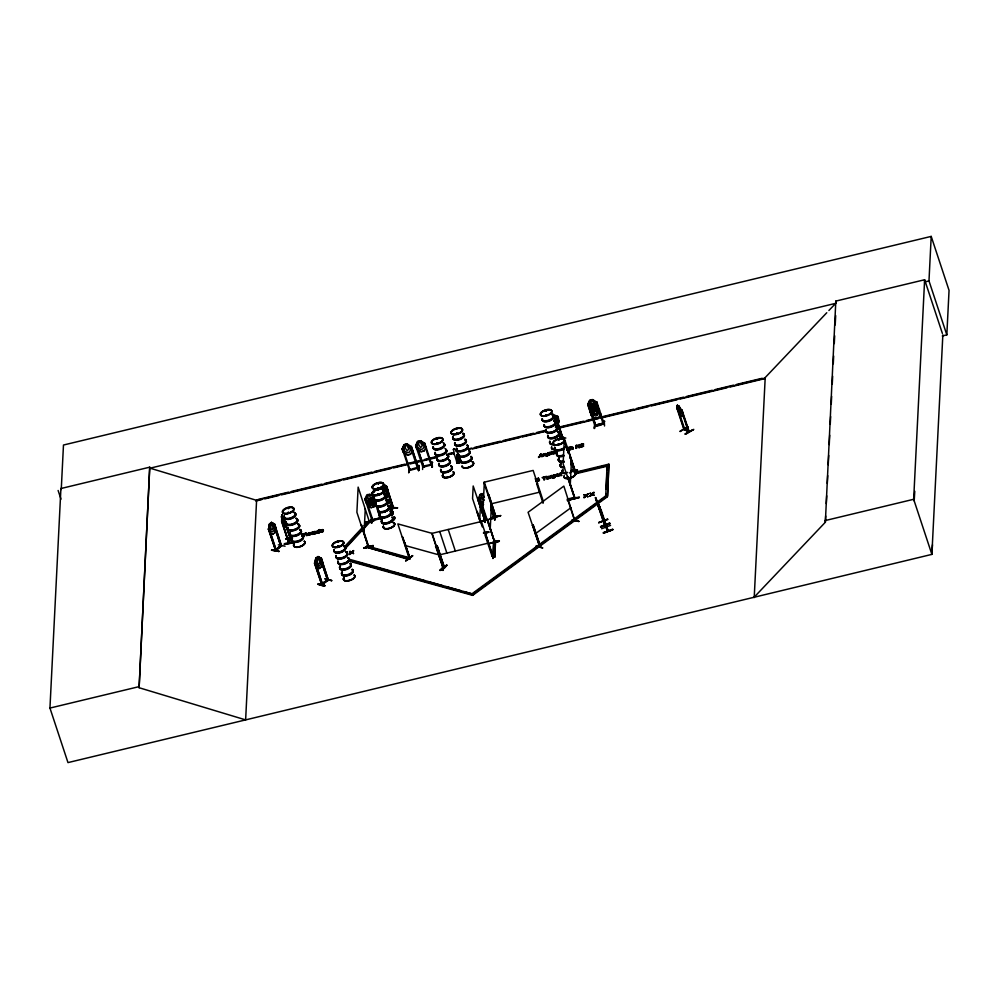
<?xml version="1.0" encoding="UTF-8"?>
<svg xmlns="http://www.w3.org/2000/svg" width="999" height="999" viewBox="0 0 999 999"><rect width="100%" height="100%" fill="white"/><g stroke="black" fill="none" stroke-linecap="round" stroke-linejoin="round"><path stroke-width="1.5" d="M412.599 555.943L405.656 560.826L412.537 555.581M481.431 494.542L481.918 499.263L484.353 500.099M318.082 584.29C321.241 581.793 331.593 589.348 318.082 584.29L324.5 585.988M318.381 584.015L324.787 585.689M318.281 583.666L324.687 585.364M536.213 545.829L542.807 547.939L536.038 546.391M288.998 542.02L289.298 542.844M476.91 511.488L480.569 522.577M477.847 499.25L484.977 520.854L477.847 499.038M480.194 521.578L488.136 519.705L480.207 521.753L472.564 498.576L473.189 485.989L485.027 520.791M484.465 532.991L484.103 532.205M484.403 520.129L484.665 520.916M478.371 498.513L479.295 498.089L486.288 519.88L479.095 498.014M479.395 501.885L483.603 504.595L479.483 501.823M483.329 493.656C479.045 492.532 479.408 498.026 480.731 500.711L483.441 502.247M554.183 418.094L555.719 415.796L557.917 416.546L556.88 423.638M458.154 460.539L458.216 461.051M457.717 460.939L457.954 461.401M361.238 524.962L368.381 546.553C384.303 543.369 354.695 549.288 366.521 547.652M368.369 547.027L356.893 512.275L358.142 487.112L369.543 522.277L369.992 521.778M368.431 546.166L368.294 546.578M369.305 521.416L369.73 520.904L370.042 521.765M364.048 525.736L369.33 521.053M373.151 545.866L373.002 545.454M436.451 546.303L437.275 546.091L436.451 546.303L443.668 568.069L444.505 567.819L437.275 546.091M437.275 546.253L444.518 567.657L443.494 567.782L442.882 570.466L443.057 565.721M444.255 567.032L442.819 566.858M444.33 567.257L442.894 567.245M485.202 521.865L485.377 517.157L484.865 522.44L485.551 517.607M485.764 534.602L484.927 534.802L492.157 556.393M486.301 519.867L485.464 519.88M487.437 520.179L494.318 540.934M495.704 517.432C494.405 515.571 497.152 516.421 495.729 517.494L488.673 495.442M488.998 495.354L488.174 495.404L489.011 495.192L488.661 495.866M490.084 543.593C499.987 538.324 504.745 541.495 490.047 543.256M490.621 518.019L500.611 515.546L491.346 517.769M491.783 555.856L492.744 555.219M493.806 518.019L490.934 509.215M491.733 555.644L492.544 555.244M492.957 553.284L492.907 558.441L493.593 553.596L492.969 558.341L492.944 553.284L492.907 558.441M489.373 518.931C493.331 520.367 494.767 515.609 494.705 517.782L490.809 506.131M494.805 514.797L494.63 520.054L495.192 514.647M495.104 514.31L494.605 519.567M489.011 495.192L496.116 517.42L496.116 516.77M536.65 483.741L537.487 483.541L536.65 483.741L543.069 503.321M567.457 476.448L574.999 498.314M575.786 473.364L568.706 451.71L575.824 473.776L576.211 473.176M579.333 497.527C561.301 502.322 573.139 497.252 579.345 497.315M574.338 497.202L575.012 497.989L570.417 499.075M575.561 472.939L575.948 472.39L576.435 473.601L607.255 466.183L607.03 465.509L576.211 472.927L576.248 472.003L608.878 464.16L607.529 496.291L605.731 496.728L607.08 464.597L607.08 469.767M574.949 498.326L567.432 500.699M580.619 471.79L575.312 473.226M256.618 499.837L245.629 719.892L67.982 762.599L49.95 708.066L60.914 488.523L149.738 467.17L139.111 687.724L245.629 719.892L931.88 554.383L932.479 544.805M139.111 687.724L149.738 467.17M303.471 536.525L303.434 533.878L303.471 536.525L304.121 536.376C301.511 532.367 311.863 533.241 301.785 534.278M305.719 533.329L301.798 533.978M308.379 533.016L308.466 534.865L306.93 535.314L306.73 533.416L306.056 534.777L309.053 535.189L309.003 532.867L308.441 535.339M306.119 533.566L306.381 535.626L308.454 535.127M306.73 533.416L306.78 534.865L308.316 534.415M309.053 535.189L309.003 532.867M314.61 531.718C311.738 533.978 317.844 530.681 313.836 532.292C311.651 533.878 315.01 534.49 316.121 533.379C316.084 531.967 309.927 534.228 316.246 532.405C310.177 532.842 316.109 534.827 315.959 532.592M316.233 532.567C314.835 528.708 310.552 535.751 315.971 532.929M318.868 532.342L316.795 532.642L316.958 531.156A1.498 0.699 -18.3 0 1 317.744 530.731A1.736 0.812 -18.3 0 1 318.956 530.544L319.618 529.595L319.018 532.792L319.618 529.595M319.018 532.792C316.658 525.886 317.195 538.199 318.956 530.544M318.993 529.745L319.106 530.993A1.736 0.812 -18.3 0 0 317.894 531.181A1.498 0.699 -18.3 0 0 317.108 531.605L316.945 533.091L319.018 532.604M373.052 520.541C373.539 518.319 370.529 521.278 372.989 520.591L365.884 498.838L364.835 499.175L366.795 495.005L366.458 498.863L367.307 501.436L370.017 502.984L372.04 502.497L373.376 499.975C375.487 493.169 362.088 495.267 369.905 494.355M364.985 499.175L365.846 498.888M364.023 533.866L365.284 508.691M373.139 502.335C374.825 506.468 371.091 506.143 372.352 502.534L369.081 503.508L372.165 501.873C370.729 498.101 373.951 498.089 372.964 501.648L375.287 500.449L373.314 504.582L370.192 505.332L365.971 502.597L364.835 499.175M366.059 502.597L370.204 505.182L373.239 504.445L375.162 500.362M368.244 506.243L371.104 507.704L375.874 506.006L371.104 507.654L368.344 506.181L367.395 501.773L369.368 498.688L374.138 496.99L369.93 494.255M368.344 506.181L367.395 501.773M369.018 495.092L368.007 495.342L367.994 498.501L369.917 501.098L371.516 499.275L369.031 495.042M369.443 498.763L374.138 497.14L370.816 499.438L369.343 501.748L370.03 504.507L371.878 505.407L374.875 504.47L376.348 502.16M371.628 518.469L371.99 517.894L371.391 523.189L371.628 518.419M371.953 517.919L371.903 523.064M373.276 497.19L374.038 496.828L373.364 497.115M364.985 499.013L372.115 520.766L373.052 520.379M372.702 519.605C361.938 522.265 397.402 513.623 372.877 519.817M380.444 518.568L381.081 518.394M381.143 518.019L381.643 520.679M403.121 448.501L402.272 448.876L409.515 470.479L410.152 470.329L403.084 448.688M407.23 443.956L410.664 449.675L409.34 452.197L407.317 452.684L404.607 451.136C403.471 448.489 402.597 443.069 407.23 443.956L411.438 446.64M406.318 444.792L405.307 445.042L405.294 448.201L407.217 450.799L408.816 448.976L406.318 444.742M412.575 450.062L410.614 454.27C406.943 456.368 402.31 452.772 402.135 448.876L404.096 444.705L402.247 448.926M409.003 472.327L409.265 467.594L408.691 472.889L409.24 467.619M410.552 446.903L411.338 446.528L418.569 468.256L417.545 468.506L418.581 468.094M409.965 469.293L409.528 470.217M410.539 454.195L407.505 454.882M409.178 469.68L409.89 469.518C409.34 470.379 415.297 467.432 418.306 467.47M411.338 446.528L418.369 468.356M432.055 464.847L422.802 467.245L423.838 466.995L416.496 445.179L423.838 466.833L423.002 467.008M426.061 446.815L424.1 451.036L420.966 451.785L416.758 449.051L420.991 451.635L424.026 450.911M417.357 467.944L418.319 467.307M417.32 467.52L417.744 468.269M418.219 467.332L417.282 467.719M419.805 441.558L418.793 441.795L418.781 444.955L420.704 447.552L422.302 445.729L419.805 441.496M418.968 470.417C419.78 455.569 418.144 480.981 418.618 465.384M416.758 449.1L415.621 445.679C420.042 436.351 415.709 444.805 418.094 447.889L420.804 449.438L422.827 448.951L424.15 446.428L420.704 440.709L417.57 441.521M422.589 469.468L422.827 464.697M423.951 443.681L424.825 443.294L431.855 465.109L431.218 465.272L424.088 443.519M431.943 464.86C430.794 464.373 429.445 464.797 422.752 466.221L422.914 467.057M422.565 466.471L423.389 466.058M424.825 443.294L420.704 440.709M431.793 466.845L432.043 462.125L432.43 467.132M431.943 467.295L432.105 462.15L432.692 462.45M459.652 456.705C462.999 464.797 454.995 463.786 457.117 461.863L459.715 461.238M457.142 454.732L456.743 463.261L457.018 458.991M457.18 457.305L457.317 454.458M459.428 461.363L459.677 462.112L457.067 462.737L454.52 454.82A2.135 1.861 2.9 0 1 454.008 451.948L453.359 449.463M457.38 460.964L458.329 460.651C460.139 462.587 456.993 463.349 457.38 460.889L458.229 460.701M457.779 457.155L457.917 454.32M458.004 458.753L458.229 454.47M458.204 461.213L457.779 460.639L457.817 461.363M459.565 456.968C458.504 460.277 459.977 466.009 460.114 459.403M459.615 462.562L459.965 456.855M460.015 458.254C460.302 468.531 458.903 457.192 460.015 461.376L456.58 462.038M460.214 462.425L460.427 459.552M479.695 520.167L480.332 507.579M490.222 529.07L491.471 503.908M492.919 556.755L493.706 541.021L495.504 540.596L494.942 556.992L493.144 557.43L492.919 556.755L494.717 556.318L495.504 540.596M493.219 555.993L493.706 541.021M542.969 455.894L543.681 453.871C543.681 455.02 547.227 452.647 546.003 455.644L544.979 453.833L543.656 454.345L543.119 456.343L543.581 455.744M543.119 456.343L543.069 454.021M542.232 477.472L546.316 476.685L542.382 477.922M543.681 453.871L545.766 453.596L546.003 455.644M543.731 456.193L543.656 454.345M544.667 477.372C548.713 476.223 542.482 476.411 544.555 479.57L543.906 479.732L543.868 477.085M545.379 455.794L545.342 454.345L543.806 454.795M544.555 479.57L544.517 476.923M549.013 452.672A1.711 0.799 -18.3 0 0 547.802 452.847L546.578 454.47L549.1 454.408L549.625 452.447L549.662 454.782L546.928 456.043C546.79 455.094 551.423 453.771 547.964 453.084C546.253 453.708 547.877 455.194 548.951 453.958M546.303 476.985L546.178 476.236M549.3 478.434L549.013 476.348L546.628 476.785L549.275 476.873L548.688 478.583C541.633 479.045 553.159 474.812 546.79 477.547C551.373 475.661 543.306 480.294 548.688 478.583M549.088 454.657L546.952 455.719M549.625 452.447L549.288 454.732L546.778 455.594M548.563 477.672L548.588 477.147C546.59 477.834 546.453 479.42 548.738 477.597L548.601 476.898M550.586 454.545L551.186 451.348M554.807 476.86C550.711 477.385 554.595 478.921 554.657 476.411C552.559 478.359 550.536 473.376 550.786 478.071L550.012 477.772L550.724 475.749C551.873 477.06 552.534 474.787 550.724 475.749M550.162 478.221L550.112 475.899M550.786 478.071L550.699 476.298M550.849 476.748L552.185 476.223L552.047 475.449M552.235 476.298L553.533 475.049A1.711 0.799 -18.3 0 1 554.732 474.875C557.742 475.024 553.321 480.244 552.522 477.472M554.92 452.122C546.977 455.344 560.664 449.775 552.047 452.222C550.524 454.42 555.444 454.508 554.832 452.584M554.969 453.384C550.886 453.633 552.909 450.786 554.482 452.485M555.069 452.572C553.171 450 550.112 455.544 554.82 452.934M554.657 476.411L552.559 477.247L553.683 475.499A1.711 0.799 -18.3 0 1 554.882 475.324L555.506 475.087M554.67 476.148L554.72 475.124L552.872 476.136L554.82 476.598L553.021 476.585L554.77 474.787M554.82 476.598L554.87 475.574M555.357 474.637L555.007 476.923L552.509 477.797M559.115 474.7C556.181 479.27 554.632 471.103 559.265 475.149C557.28 478.896 553.995 472.939 559.265 475.149M559.827 473.563L559.815 475.124L561.5 474.712L561.625 475.449L559.964 475.574L559.827 473.563L561.575 473.151L560.002 473.476L559.952 474.275M560.464 472.877L560.526 475.237L561.625 475.449M560.576 474.125L561.575 473.151M566.933 450.137L567.17 448.713M567.544 448.401L568.618 447.352L568.731 448.339L569.867 448.064L568.718 448.601C570.729 450.924 567.782 449.862 567.694 448.851M567.956 448.301L568.044 449.675L569.63 449.463M567.994 447.502L567.969 448.039M568.731 448.339L569.717 447.614L568.568 448.151L568.593 449.375L569.605 449.188M570.079 449.375L570.217 446.765C570.167 448.751 573.838 445.966 573.114 449.125L572.352 448.826L572.964 448.676C574.1 445.529 569.055 447.377 570.854 449.675L570.079 449.375L571.728 447.377L572.502 449.275M570.229 449.825L570.217 446.765M570.779 447.564L570.829 446.615M570.242 485.352L571.503 460.189M578.896 446.74L579.595 444.617L579.62 447.564L576.698 445.666L576.123 448.401L576.098 445.467L577.022 445.242L579.045 447.19L577.022 445.242M576.123 448.401L576.098 445.467M576.435 473.601L576.248 472.003M579.045 447.19L578.995 444.767M579.62 447.564L579.595 444.617M581.368 444.205A1.623 0.749 -18.3 0 0 580.631 444.642L580.644 445.479L582.904 445.641L580.232 446.79L583.453 445.741L581.031 444.905L583.478 443.806L581.368 444.205M580.382 447.24C584.39 445.879 581.58 446.69 580.781 445.092A1.623 0.749 -18.3 0 1 581.518 444.655L583.628 444.255L581.181 445.354L583.603 446.191L581.068 447.202L580.244 446.366M588.711 404.195L587.824 404.57L589.747 400.474L592.782 399.7L595.392 402.759L596.241 405.319L594.917 407.842L592.894 408.329L590.184 406.78C589.035 404.096 588.236 398.826 592.807 399.6L597.015 402.285M590.122 408.466L588.661 404.083L587.849 404.52M599.275 409.228L597.327 413.399L594.193 414.148L589.984 411.413L587.712 404.57L589.672 400.349M590.072 411.413L594.193 414.148L597.252 413.274L599.175 409.178M590.309 412.237L592.232 408.091L595.292 407.267L599.512 409.952M600.636 413.424C600.524 418.706 593.993 419.755 591.433 415.559M595.292 407.267L598.738 412.987L597.402 415.509L595.392 415.996L592.682 414.448C590.297 411.363 594.617 402.897 590.197 412.237L591.333 415.659M593.031 403.921L592.02 404.108L592.007 407.267L593.918 409.865L595.529 408.042L593.031 403.871M598.151 405.706L596.191 409.915C585.601 417.345 589.934 390.01 591.321 410.202L594.03 411.75L596.053 411.263L597.377 408.741C596.178 406.181 593.868 400.549 590.884 400.686L591.371 405.344L592.794 406.443L594.393 404.62L593.93 403.072L590.796 403.883L588.848 408.042M594.393 408.104C590.109 412.038 594.305 413.723 593.319 408.566L590.834 406.381L593.706 407.917L595.142 405.344L594.38 408.304L596.927 410.514L593.993 408.928L593.306 411.438L593.856 413.012L596.291 413.861L596.89 412.287L594.393 408.054M594.63 428.384L594.817 423.264M595.017 423.688L594.268 428.534L594.867 423.239M596.191 402.46L596.915 402.172L595.966 402.335L603.309 424.125M596.116 409.79L598.051 405.869M588.586 404.108L595.841 425.699M599.412 410.052L595.267 407.367L592.232 408.154M603.321 423.913C605.569 421.603 600.062 426.81 595.004 425.936M595.741 425.149L603.796 422.977M604.295 421.328L604.52 426.011M605.881 493.731L605.731 496.728L606.967 497.065L605.506 496.053L471.241 594.33L471.466 595.004M606.106 489.235L606.93 472.764M607.529 496.291L608.878 464.16M754.208 597.614L765.209 377.547L826.772 312.737M754.245 597.102L825.361 522.227L835.813 301.099L924.624 279.745L942.369 333.391M825.361 522.227L825.674 516.008M826.285 503.583L826.685 495.816M827.297 483.391L827.684 475.624M828.233 464.747L828.695 455.432M829.245 444.555L829.707 435.227M830.244 424.363L830.644 416.595M831.255 404.17L831.643 396.403M832.267 383.966L832.654 376.198M833.278 363.773L833.666 356.006M834.29 343.581L834.677 335.814M835.214 324.937L835.676 315.622M942.844 334.84L931.88 554.383L913.66 499.288L924.624 279.745M942.282 335.976L946.827 334.877L928.983 280.906L931.205 236.401L63.474 445.03L61.251 489.535L60.914 488.523M946.827 334.877L949.05 290.372L931.205 236.401M385.264 491.421L384.877 488.012M914.185 500.874L914.784 491.283M553.983 421.316L556.281 416.546L557.017 416.795L556.168 422.065L554.944 423.314M387.699 489.66C385.689 502.447 389.098 488.648 386.563 486.226L383.766 484.54M386.138 492.894C389.473 489.935 379.745 481.418 386.513 486.313L385.701 486.775M443.369 565.247L443.294 570.242M268.506 529.208L269.368 524.088L271.466 522.39L274.588 524.113L275.724 527.547L274.862 532.654L272.764 534.24M391.121 510.452L393.643 507.892L392.832 508.341M315.497 562.562L322.515 584.39L321.828 584.927L314.485 563.236L315.796 558.229L318.044 556.555L321.453 558.354L322.59 561.788L321.503 566.845L319.193 568.493L315.909 566.745M314.86 563.286L315.859 558.291L318.107 556.58L321.141 561.825L320.379 564.922L318.931 566.008L316.795 565.047L315.921 558.316M680.719 415.497L676.673 407.829L677.322 405.219L679.033 406.181L681.855 410.402L681.231 409.965L688.411 431.793L689.26 431.855L688.686 431.206M682.292 416.321L682.929 413.773L682.067 410.239L689.223 431.805L684.19 429.245M682.342 416.433L680.631 415.547L682.342 416.433L682.929 413.773M555.719 424.163L556.78 419.093L555.719 415.684L552.247 413.873L554.532 416.571L555.382 419.143L554.857 421.203M322.802 530.469L320.929 531.356L322.902 530.619M317.245 532.305L319.093 531.256M290.16 538.461L288.748 543.344L281.681 521.728L281.868 514.935L285.264 525.212L284.715 526.898L285.227 525.149M281.681 521.728L281.768 514.96L283.441 516.795L282.904 517.32L281.793 515.072M282.567 520.029L281.793 516.058M293.456 542.719C281.381 545.466 280.906 543.419 293.394 542.07M285.814 538.886L291.858 538.111M289.835 538.399L289.098 542.195M576.223 473.626L564.36 438.598L563.111 463.761L574.775 498.938M287.974 508.541L288.411 508.553M287.987 508.279L288.661 508.466M288.286 512.337L287.612 513.161L289.061 512.624M288.736 512.537L288.324 513.199M288.499 512.4L288.811 513.124L288.174 512.549M337.762 542.12L338.761 541.808L337.824 542.232M337.812 546.141L337.55 546.915L338.798 546.478M338.236 546.066L338.549 546.153M378.396 483.716L378.072 483.766M377.797 483.466L378.609 483.728M377.422 488.424L377.322 488.711M377.859 490.209L378.609 489.872L377.972 489.522M377.335 488.186L378.296 488.211M378.221 488.536L378.022 487.787M376.998 494.805L377.547 494.143M377.535 494.842L378.371 494.617M436.925 439.036L437.4 438.836M437.712 438.898L437.062 438.736L437.787 438.549M437.475 443.306C434.528 443.531 439.348 444.08 437.2 442.882M456.893 428.946L456.755 429.195M456.78 433.491L455.894 434.09L456.98 434.14M456.068 433.728L457.005 433.141L457.03 433.953M456.531 433.229L457.554 433.341L457.192 434.053M546.091 410.964L546.091 410.327L546.216 410.951M545.978 410.439L546.366 410.414M545.429 415.122L546.328 415.721M546.478 410.889L546.528 410.277L546.341 410.939M545.966 415.646L545.342 415.746M545.891 414.797C548.364 415.996 545.079 414.298 545.641 415.596M558.491 439.398L559.353 439.585L558.553 439.323M558.528 444.343L559.228 444.043M558.416 443.781L557.991 444.755L559.09 443.818M555.456 427.06L557.767 424.937L559.065 421.116L557.767 424.975M368.743 546.84L361.563 524.887M275.624 549.925C277.547 548.114 286.613 539.772 275.437 550.761L281.406 545.691M281.668 545.779C279.708 547.502 281.668 543.543 280.881 545.417M313.698 532.942L315.647 532.479M556.718 475.761C556.368 472.702 561.201 475.549 556.83 475.287M453.359 449.525L453.846 448.888M549.05 452.584L549.163 453.121A1.711 0.799 -18.3 0 0 547.952 453.296C543.781 455.881 551.61 454.37 547.539 454.745M563.911 476.71L563.96 476.873A6.019 2.797 -18.3 0 0 571.153 477.972A6.019 2.797 -18.3 0 0 574.875 472.814M607.904 530.094L606.206 526.473M480.219 494.28L478.259 498.501L479.395 501.935M289.86 537.687L290.397 538.873L283.379 518.756M290.434 538.836L283.017 516.87M281.805 521.278L289.123 543.306L282.13 521.216M683.99 429.483L688.948 431.993M684.515 428.683L684.752 429.533L684.04 428.896M684.777 429.508L677.559 407.917L676.673 407.829M409.69 557.979L408.966 557.817L409.915 557.804M409.24 558.566L410.202 558.566L409.378 557.629M410.114 558.553L409.303 558.591L397.827 523.888L431.818 533.291L443.044 567.669M278.921 551.023C262.2 549.45 278.634 550.249 278.758 551.66M538.461 456.98L541.458 455.569L542.707 456.443L541.033 453.896L538.611 457.43L539.747 456.468L542.02 456.605M322.19 583.678L321.553 584.877L328.221 579.957M314.71 563.299L321.853 584.89L328.459 580.044L327.697 580.556L320.404 558.866L327.834 580.531M539.785 455.694L540.596 454.333C543.356 456.443 537.387 456.131 541.296 455.332M539.935 456.143L540.596 454.333M539.51 546.303L540.197 545.766L539.71 547.102L540.471 546.578L533.241 525.012L532.417 525.399L533.241 525.012M575.599 520.879L574.924 521.353L575.249 520.142M538.611 457.43L541.183 454.345L542.707 456.443M289.173 543.231L290.484 538.399L283.441 516.708M374.975 501.486L374.113 502.847L371.491 503.121L371.353 501.486L373.926 498.663M536.013 479.807L536.051 478.908L535.077 478.858M378.721 488.186L377.922 488.811M377.272 494.517L377.947 494.592M437.1 439.085L437.624 438.511M436.513 443.156L436.488 443.931M459.29 457.167L458.266 457.804L459.115 457.055M546.141 410.302L546.853 410.489M559.378 439.51L558.379 439.685L558.99 439.847M559.153 443.956L558.566 443.743M495.904 516.608L495.791 515.996M683.903 429.47L676.76 407.779M269.231 528.446L268.356 529.12L275.687 550.811L276.099 550.199M536.088 480.307L538.411 478.096L535.876 481.655M535.739 481.206L538.411 478.096M536.238 480.756L538.561 478.546M495.879 516.158L495.142 516.371M491.72 555.469L492.994 556.168L485.764 534.44M409.328 470.317L410.352 470.067M372.028 520.616L371.965 519.742M379.995 517.857L381.006 517.769M602.859 423.201L594.642 425.337M344.318 546.977L361.963 527.971M345.579 546.528L347.652 544.293M354.92 536.463L360.115 530.881M365.309 525.287L368.419 521.94L369.955 522.015L345.03 548.851M344.817 548.176L369.73 521.341M828.895 310.502L835.264 303.796M390.659 509.865L392.607 507.854M390.934 509.89L392.869 507.867M390.846 510.427L393.294 507.892L386.513 486.313M390.884 507.667L397.652 507.829L391.121 507.342M351.71 552.484L353.496 550.599L352.06 552.647L353.521 553.546L351.486 552.559L349.675 554.47L351.636 553.009M588.036 494.255L585.951 495.242L587.899 493.806L586.45 495.854L587.924 496.74L585.889 495.766L584.078 497.677L586.038 496.216M594.043 492.807L591.957 493.793L593.893 492.357L592.457 494.405L593.918 495.304L591.883 494.318L590.072 496.228L592.032 494.767M349.525 554.02L351.149 552.397L349.7 551.523L351.561 552.035M352.06 552.647L353.496 550.599M349.675 554.47L351.149 552.397M583.928 497.227L585.539 495.604L584.09 494.717L585.951 495.242M584.078 497.677L585.539 495.604M586.45 495.854L587.899 493.806M589.922 495.779L591.533 494.155L590.097 493.281L591.957 493.793M590.072 496.228L591.533 494.155M592.457 494.405L593.893 492.357M327.222 579.72L327.959 579.17M328.371 580.082L321.228 558.478L320.404 558.866M536.026 480.394L535.926 479.245M540.447 546.615L540.197 545.766M311.251 533.503L312.737 531.967L311.576 533.641L312.799 534.29L311.426 533.191L312.737 531.967M273.664 524.612L274.45 524.2M311.039 533.528L309.528 535.077L311.039 533.528L312.799 534.29M559.915 439.36L562.787 437.3M555.806 451.161L555.481 452.547L556.942 452.572M555.956 451.61L555.631 452.997L557.08 453.022M309.39 534.627L310.701 533.391L309.49 532.754M309.528 535.077L310.701 533.391M553.458 417.844L555.794 415.709M555.519 427.072L557.704 424.912M604.632 524.138L603.196 521.153L605.094 525.337L595.429 497.602L596.128 500.087M605.382 525.187L603.521 521.041M386.001 486.451L393.119 508.416L393.356 507.067L392.794 507.642M287.724 512.587L287.537 513.436M378.047 483.416L378.683 483.578M436.675 443.244L437.687 443.331M377.26 494.942L378.571 494.53M337.837 541.97L338.386 542.07M338.049 546.378L337.55 546.89M458.029 457.38L458.816 457.03M545.591 415.547L546.503 415.447M269.505 524.163L271.466 522.39L274.538 524.2L281.593 545.854L275.749 550.749L268.606 529.17L269.443 524.1L270.492 530.931L272.477 531.855L273.776 530.744L274.4 527.609L271.466 522.502M270.304 524.063L270.954 523.513L273.077 527.372L272.203 529.82L271.129 529.033L270.217 524.05M269.143 528.421L276.298 550.362M269.181 528.708L268.356 529.12M278.321 544.805L285.09 546.203M485.202 519.093L486.138 518.868M486.363 519.842L485.551 520.017L478.259 498.501L484.428 496.99M492.17 556.156L492.982 555.981L492.157 556.418M430.956 464.485L431.793 464.235M595.804 425.924L592.507 415.659M587.862 404.358L594.992 426.098L604.145 423.901L596.915 402.172M319.268 568.406L321.503 566.845M314.485 563.236L315.309 562.849L322.515 584.39M325.125 579.12L331.905 580.581L325.474 578.808M327.297 579.595L328.184 579.233L327.909 580.481M321.403 583.978L327.522 579.994L321.291 584.09M402.397 536.825L409.84 558.753L402.747 537.162M405.669 560.851L412.599 555.906M435.576 546.253L436.376 546.241L435.576 546.253L443.294 567.994M442.457 567.257L442.744 567.882M446.653 565.022C445.442 569.567 432.067 574.525 446.715 565.072M575.049 521.266L563.848 486.101L528.084 512.287L539.885 547.002M567.582 499.662L568.406 499.275M572.302 519.917L579.083 521.378L572.614 519.617M540.234 546.49L539.485 547.04M365.771 546.977L367.07 546.028L409.553 557.792L408.254 558.741L365.771 546.977L408.466 559.415L409.777 558.466M365.984 547.652L367.295 546.703L396.591 554.807M535.227 533.866L570.991 507.692M472.727 594.093L478.996 589.497M481.506 587.662L515.384 562.862M517.894 561.026L530.444 551.835M532.954 549.999L545.504 540.809M548.014 538.973L560.551 529.795M563.061 527.959L571.853 521.528M578.121 516.933L586.913 510.501M589.422 508.666L601.96 499.475M349.737 560.689L472.477 594.68L606.743 496.391M348.464 560.951L472.702 595.354L606.967 497.065M555.569 415.759L554.745 416.133L555.794 415.821M559.515 438.736L561.838 437.275L559.727 438.798M561.975 436.963C563.186 436.063 560.589 437.05 562.237 437.749L554.994 415.921M559.702 439.298L562.562 437.237L562.25 436.451M559.54 436.351L565.846 438.062M280.944 545.004L281.581 545.791M603.446 520.816L603.046 520.854M281.243 545.791L274.588 524.113M437.15 438.424L437.487 439.011M377.572 488.261L378.496 488.161M458.091 457.13L458.978 457.03M337.674 546.203L337.25 547.065L338.236 547.027M338.436 546.678L337.275 546.94M321.828 583.628L322.29 584.328M328.009 580.044L327.847 579.233M574.388 520.516L575.137 519.967L575.387 520.754M533.016 524.95L540.459 546.553M318.893 531.893L317.133 532.13M554.982 453.034L552.534 453.184M677.572 408.316L677.372 405.332L676.822 407.829L677.559 407.917M677.984 406.106L680.444 412.137L678.908 410.252L678.071 406.056M678.945 406.156L677.285 405.382M682.067 410.239L681.243 410.177M687.762 426.61L680.194 431.58M687.861 426.973L680.019 431.156M688.511 431.006L684.303 429.133M693.019 429.632C668.244 443.356 710.551 419.805 685.526 434.29M557.055 475.074L558.666 475.049M570.916 448.276L572.552 448.214M575.224 520.854L574.65 521.303M288.624 513.249L287.562 513.311M545.691 415.047L546.378 414.835M378.758 494.255L377.51 494.118L377.11 494.992M573.488 471.178C578.109 468.269 578.808 470.404 573.776 471.753M573.638 471.628L577.547 470.192M561.463 474.725L560.451 474.912L560.427 473.676L561.563 473.414M562.512 437.237L557.729 422.889M595.916 498.563L596.578 501.086M596.178 498.951L597.926 504.795L597.077 502.584M597.052 503.096L598.925 507.842L595.529 497.564L596.403 500.711M597.926 503.708L599.038 505.069M597.839 503.746L599.113 506.468M598.763 504.62L599.425 507.142M600.049 508.466L599.013 505.007M607.854 531.393L598.376 503.621M598.95 507.117L599.475 509.253L599.075 507.155M598.901 507.767L599.437 509.14M601.798 513.174C604.095 521.091 596.528 499.712 601.773 513.898M598.701 522.602L607.817 519.468M598.763 522.727L607.704 519.13L598.688 522.564M603.384 521.715L596.016 499.625M600.586 526.498C628.259 516.121 582.155 534.303 609.627 523.201M600.724 526.91L609.777 523.651M601.598 528.746L610.589 525.374M612.624 529.707C584.34 540.159 631.643 522.04 603.646 533.116M603.433 532.542L612.487 529.32M603.546 532.879L612.712 529.92M494.517 517.857L489.36 519.093M604.083 423.951L603.696 423.189M372.727 519.805L372.852 520.629M380.182 517.757L380.332 518.831L381.143 518.606M486.038 519.093L485.202 519.255M456.93 434.028L456.131 433.903M437.337 443.843L436.501 443.806M557.017 452.26L556.231 452.36M397.39 507.992L390.884 507.517M443.094 567.232L442.482 567.095M481.431 494.605L482.442 494.355L483.766 496.116M365.135 522.739L374.4 520.479M575.199 472.927L580.494 471.64M575.337 473.076L580.481 471.64M478.421 498.426L479.27 498.164M373.127 545.829L363.886 548.126L366.883 547.39M369.168 547.065L373.127 546.041M490.621 518.181L500.574 515.696M570.092 499.612L579.37 497.352M495.129 519.917L494.917 515.272M494.393 541.158L487.749 520.104M490.072 543.344L499.325 541.321M491.808 555.606L492.544 555.456M487.999 519.405L480.069 521.328M488.673 531.693L483.391 532.979L488.823 532.142L484.353 533.229L484.19 532.18M484.827 533.016L488.798 532.23M924.487 281.993L928.983 280.906M404.17 444.83L407.205 444.105M420.691 440.859L417.657 441.595L415.734 445.691L422.902 467.22M415.759 445.629L416.633 445.342M258.129 499.463L288.411 492.195M291.433 491.458L321.703 484.178M324.737 483.454L371.653 472.177M374.687 471.441L404.957 464.173M407.992 463.436L418.581 460.889M424.637 459.44L435.227 456.893M448.851 453.608L451.885 452.884M468.531 448.876L471.553 448.151M474.587 447.427L500.324 441.233M503.346 440.509L533.616 433.229M536.65 432.505L545.729 430.319M556.318 427.772L583.566 421.228M586.6 420.492L600.224 417.22M603.246 416.496L633.516 409.215M636.55 408.491L683.466 397.202M686.5 396.478L712.225 390.284M715.259 389.56L733.416 385.189M736.45 384.465L762.175 378.284M436.725 457.043L256.593 500.349L150.075 468.181L836.3 303.197L835.813 301.099M447.315 454.495L453.371 453.034M468.506 449.4L545.866 430.944A6.019 2.797 -18.3 0 0 553.746 431.743A6.019 2.797 -18.3 0 0 555.856 426.486M556.293 428.284L765.184 378.072M255.819 501.023L261.875 499.562M264.91 498.838L278.546 495.554M281.581 494.83L340.671 480.619M343.706 479.895L390.684 468.593M393.718 467.869L407.355 464.585M410.377 463.861L437.662 457.305M446.753 455.119L454.333 453.296M472.515 448.926L519.492 437.624M522.514 436.9L545.254 431.431M558.891 428.146L598.289 418.681M601.323 417.957L648.301 406.655M651.323 405.931L677.085 399.737M680.119 399.001L727.097 387.712M730.132 386.988L764.984 378.596M459.265 454.645L457.217 455.144L459.328 454.832M459.24 455.219L457.18 455.719L459.303 455.407M419.205 465.696C417.22 464.81 418.943 477.135 418.718 465.684M459.19 456.093L457.142 456.58L459.253 456.281M604.782 421.341L604.12 421.016M422.739 466.433L423.376 466.271M458.079 457.967L460.139 457.48M595.554 424.937L594.667 425.149L595.017 426.111M458.141 458.154L460.202 457.667M409.515 470.467L418.381 468.119M457.242 461.725L459.303 461.163M576.248 445.916L577.172 445.691M552.397 452.497L554.333 452.035M541.87 456.156L542.557 455.994M550.449 454.095L551.211 454.395M575.986 447.952L576.735 448.264M578.746 447.29L579.47 447.115M380.332 518.781L373.314 496.99M301.935 534.727L303.571 534.328M312.887 532.417L312.038 532.142M313.561 532.492L315.497 532.03M556.58 475.062L558.528 474.6M303.321 536.076L304.121 536.376M311.888 534.015L312.65 533.841M544.405 479.12L543.906 479.732M372.115 520.766L381.181 518.419L377.847 508.341M577.946 472.327L588.224 469.855M595.554 468.094L605.831 465.621M490.971 503.871L540.297 492.007M567.257 499.1L574.587 497.34L574.55 498.264L567.207 500.024M584.09 494.717L586.101 495.691M590.097 493.281L592.107 494.243M349.7 551.523L350.437 551.336M353.646 551.048L352.797 550.774M585.889 495.766L587.924 496.74M591.883 494.318L593.918 495.304M351.486 552.559L353.521 553.546M346.778 555.169L347.377 554.532M605.506 496.053L607.305 495.616M439.235 554.932L488.561 543.069M824.837 520.654L913.66 499.288M49.95 708.066L138.774 686.713M572.327 519.805L578.746 521.54M331.581 580.731L325.037 578.671M562.1 437.787L557.592 424.775M281.318 516.633L284.69 526.785M284.578 520.142L285.165 525.224M284.715 526.898L283.142 525.049L284.815 526.885M291.908 537.799L285.614 538.748L291.933 537.837M293.544 542.519L284.315 544.405M495.404 517.182L483.828 482.28L533.154 470.429L543.444 501.735M558.379 444.78L559.215 443.968M378.783 494.368L377.41 494.855M602.984 423.351L603.121 424.15M410.002 469.268L409.091 469.505L409.515 470.242M454.095 448.863L455.307 449.288L456.068 451.461A2.135 1.861 2.9 0 1 457.43 454.183L459.303 461.226M315.135 531.843L316.159 532.042M606.331 527.21L599.213 505.656M549.15 453.384L547.464 453.946L547.739 454.87M443.506 568.094L432.105 533.341L481.418 521.49L492.807 556.268M606.156 527.772L598.076 503.221M386.476 486.226L393.594 507.967M390.734 507.217L397.377 508.116M494.68 514.897L495.292 515.184M437.537 443.169L436.738 443.756M275.724 527.547L274.862 532.654M269.78 532.554L272.839 534.378M271.928 550.199L279.096 551.398M684.303 429.682L677.11 407.679M318.107 556.693L321.391 558.441M321.328 558.429L328.371 580.132M315.796 558.229L319.255 568.518M404.97 545.466L438.948 554.882M399.525 555.619L408.304 558.054M349.55 559.328L472.777 594.055L463.773 591.558M355.769 561.663L363.274 563.736M366.271 564.56L370.766 565.809M373.763 566.645L388.773 570.791M391.77 571.628L406.768 575.774M409.765 576.61L424.775 580.756M427.772 581.593L442.769 585.751M445.766 586.575L460.776 590.734M485.551 520.017L478.421 498.264M457.255 433.516L456.231 433.966M684.565 428.971L688.586 431.193M310.252 532.567L311.101 533.054M311.188 533.978L312.038 534.465M592.307 493.956L593.768 494.855M586.301 495.404L587.774 496.291M351.91 552.197L353.384 553.096M590.247 493.731L591.683 494.605M584.24 495.167L585.689 496.053M349.85 551.972L351.298 552.847M593.93 403.072L598.151 405.806M588.848 407.942L593.069 410.676M403.271 452.297L407.48 455.032M317.545 563.174L318.693 563.973L319.418 563.436L319.717 561.563L317.507 557.679L316.783 558.229L317.045 561.663M578.896 447.739L576.698 445.666M280.744 546.253L273.851 524.425M283.067 521.54L283.654 522.34L283.504 519.917M540.746 454.782L541.446 455.781M678.421 410.876L681.318 414.061L681.743 412.587L678.958 406.231M281.893 515.059L283.216 517.619M600.399 509.115L598.938 505.107M606.356 527.097L608.254 531.281L600.911 509.278M606.043 527.36L607.916 531.356M281.893 516.046L283.004 518.419M609.865 523.826L600.824 527.122M597.602 503.184L596.091 499.05M599.962 509.028L601.473 512.849L601.211 511.7M597.115 502.972L598.626 506.805L598.364 505.644M598.925 505.044L600.474 509.328M599.924 508.641L600.774 510.851L600.549 509.977M681.618 410.002L688.998 432.018L688.436 430.781M596.366 499.6L604.957 525.287M569.717 447.614L569.855 448.326M567.245 448.064L567.232 448.389M562.712 437.412L555.656 415.659L558.054 416.471L559.065 421.116M567.782 476.373L574.9 498.389M559.403 473.663L559.54 474.375M567.807 499.725L574.875 521.366M558.978 475.162L559.153 475.949M546.803 455.269L546.928 456.043M546.628 476.785L546.753 477.547M532.642 525.462L539.785 547.052M500.599 515.809L491.346 518.069M496.116 517.42L484.34 482.33L483.079 507.492L494.293 541.408M494.717 556.318L494.942 556.992M477.222 511.401L482.267 526.873M456.63 461.176L457.067 462.737M431.593 464.298L431.855 465.109M472.477 594.68L472.702 595.354M448.201 529.47L455.344 551.061M439.722 531.505L446.865 553.096M410.339 446.678L417.632 468.481M438.549 554.408L443.156 568.031M404.807 542.532L410.177 558.591M387.125 491.083L392.794 508.416M408.254 558.741L408.466 559.415M374.513 498.439L375.936 502.759M377.847 508.516L381.069 518.656M368.194 521.266L368.419 521.94M367.07 546.028L367.295 546.703M336.238 556.593L336.014 555.919A6.094 2.835 -18.3 0 0 343.082 557.754A6.094 2.835 -18.3 0 0 345.954 552.122M336.238 556.955L336.463 557.629M305.731 533.041L305.869 533.778M288.486 542.482L288.748 543.344M274.138 526.061L280.981 546.303M268.893 528.671L276.036 550.249L275.637 549.512M58.117 490.472L60.989 499.15M281.456 516.683L284.166 524.375L284.066 520.179M554.72 421.478L554.47 418.144L555.307 421.016L557.579 419.205L555.494 421.728L555.694 423.851M464.835 439.935A5.994 2.785 -18.3 0 1 462.013 445.479A5.994 2.785 -18.3 0 1 455.132 443.568M464.785 439.548A6.094 2.835 -18.3 0 1 461.913 445.167A6.094 2.835 -18.3 0 1 454.932 443.231M467.395 445.304A6.019 2.797 -18.3 0 1 462.924 450.724A6.019 2.797 -18.3 0 1 456.768 448.563M467.232 444.992A5.969 2.772 -18.3 0 1 462.799 450.362A5.969 2.772 -18.3 0 1 456.705 448.226M467.32 445.104A6.019 2.797 -18.3 0 1 462.849 450.524A6.019 2.797 -18.3 0 1 456.693 448.351M462.812 433.591A6.094 2.835 -18.3 0 1 459.94 439.21A6.094 2.835 -18.3 0 1 452.959 437.275M465.397 439.323A6.006 2.797 -18.3 0 1 460.939 444.73A6.006 2.797 -18.3 0 1 454.795 442.569M462.874 433.978A6.006 2.797 -18.3 0 1 460.039 439.523A6.006 2.797 -18.3 0 1 453.159 437.612M464.685 439.235A6.094 2.835 -18.3 0 1 461.813 444.867A6.094 2.835 -18.3 0 1 454.832 442.932M462.712 433.279A6.094 2.835 -18.3 0 1 459.84 438.911A6.094 2.835 -18.3 0 1 452.859 436.975M463.424 433.379A5.994 2.785 -18.3 0 1 458.966 438.773A5.994 2.785 -18.3 0 1 452.834 436.613M471.328 457.305A5.994 2.785 -18.3 0 1 466.883 462.699A5.994 2.785 -18.3 0 1 460.751 460.551M471.303 456.918A6.094 2.835 -18.3 0 1 466.77 462.4A6.094 2.835 -18.3 0 1 460.551 460.214M473.002 462.287A6.019 2.797 -18.3 0 1 469.28 467.457A6.019 2.797 -18.3 0 1 462.15 466.358L462.075 466.171A6.019 2.797 -18.3 0 0 469.93 466.958A6.019 2.797 -18.3 0 0 472.052 461.7M471.965 461.588A5.969 2.772 -18.3 0 1 469.867 466.795A5.969 2.772 -18.3 0 1 462.075 466.009M468.069 446.441A5.969 2.772 -18.3 0 1 462.35 451.461A5.969 2.772 -18.3 0 1 456.993 449.1M466.645 445.492A5.969 2.772 -18.3 0 1 467.532 445.879M467.47 445.554A6.019 2.797 -18.3 0 1 462.999 450.974A6.019 2.797 -18.3 0 1 456.855 448.813M469.33 450.961A6.094 2.835 -18.3 0 1 464.81 456.443A6.094 2.835 -18.3 0 1 458.578 454.258M471.004 456.306A5.994 2.785 -18.3 0 1 467.295 461.451A5.994 2.785 -18.3 0 1 460.189 460.364M469.368 451.348A5.994 2.785 -18.3 0 1 464.91 456.743A5.994 2.785 -18.3 0 1 458.778 454.595M471.203 456.605A6.094 2.835 -18.3 0 1 466.67 462.1A6.094 2.835 -18.3 0 1 460.452 459.902M469.23 450.649A6.094 2.835 -18.3 0 1 464.71 456.143A6.094 2.835 -18.3 0 1 458.479 453.946M469.031 450.349A5.994 2.785 -18.3 0 1 465.322 455.494A5.994 2.785 -18.3 0 1 458.216 454.408M446.078 450.025A5.994 2.785 -18.3 0 1 441.633 455.419A5.994 2.785 -18.3 0 1 435.502 453.271M446.053 449.637A6.094 2.835 -18.3 0 1 441.533 455.119A6.094 2.835 -18.3 0 1 435.302 452.934M437.137 458.241A6.006 2.797 -18.3 0 0 442.52 460.601A5.994 2.785 -18.3 0 0 448.276 455.594A6.006 2.797 -18.3 0 1 442.52 460.601A5.994 2.785 -18.3 0 1 437.162 458.266A5.994 2.785 -18.3 0 0 444.031 460.189A5.994 2.785 -18.3 0 0 446.865 454.657A5.994 2.785 -18.3 0 1 447.739 455.02A6.006 2.797 -18.3 0 0 446.853 454.595M446.74 454.283A5.994 2.785 -18.3 0 1 443.918 459.815A5.994 2.785 -18.3 0 1 437.038 457.917M444.08 443.681A6.094 2.835 -18.3 0 1 439.56 449.163A6.094 2.835 -18.3 0 1 433.329 446.978M446.303 449.587A6.006 2.797 -18.3 0 1 440.547 454.632A6.006 2.797 -18.3 0 1 435.164 452.272M444.88 448.626A6.006 2.797 -18.3 0 1 445.766 449.013M444.13 444.056A6.006 2.797 -18.3 0 1 439.66 449.475A6.006 2.797 -18.3 0 1 433.516 447.315M445.954 449.325A6.094 2.835 -18.3 0 1 442.182 454.557A6.094 2.835 -18.3 0 1 434.965 453.446M443.981 443.369A6.094 2.835 -18.3 0 1 439.46 448.851A6.094 2.835 -18.3 0 1 433.229 446.665M442.894 442.682A5.994 2.785 -18.3 0 1 440.796 447.914A5.994 2.785 -18.3 0 1 432.967 447.115M452.235 467.569A5.994 2.785 -18.3 0 1 446.491 472.602A5.994 2.785 -18.3 0 1 441.121 470.242M450.811 466.608A5.994 2.785 -18.3 0 1 451.698 466.995M450.761 466.221A6.094 2.835 -18.3 0 1 447.902 471.84A6.094 2.835 -18.3 0 1 440.921 469.905M443.294 474.175A6.019 2.797 -18.3 0 0 448.076 477.397A6.019 2.797 -18.3 0 0 453.296 471.765A5.982 2.785 -18.3 0 1 448.027 477.235A5.969 2.772 -18.3 0 1 443.294 474.05A5.982 2.785 -18.3 0 0 448.027 477.235A5.969 2.772 -18.3 0 0 453.221 471.665M447.914 455.556A5.994 2.785 -18.3 0 1 444.93 460.414A5.994 2.785 -18.3 0 1 437.262 460.327M453.371 471.978A6.019 2.797 -18.3 0 1 448.139 477.609A6.019 2.797 -18.3 0 1 443.356 474.388M447.839 455.244A6.019 2.797 -18.3 0 1 444.105 460.402A6.019 2.797 -18.3 0 1 436.975 459.303M448.801 460.264A6.094 2.835 -18.3 0 1 445.929 465.884A6.094 2.835 -18.3 0 1 438.948 463.948M451.373 465.996A5.994 2.785 -18.3 0 1 446.915 471.403A5.994 2.785 -18.3 0 1 440.784 469.243M448.851 460.651A5.994 2.785 -18.3 0 1 446.016 466.183A5.994 2.785 -18.3 0 1 439.148 464.285M450.661 465.909A6.094 2.835 -18.3 0 1 447.789 471.528A6.094 2.835 -18.3 0 1 440.809 469.605M448.701 459.952A6.094 2.835 -18.3 0 1 445.829 465.571A6.094 2.835 -18.3 0 1 438.848 463.648M449.4 460.039A5.994 2.785 -18.3 0 1 444.942 465.447A5.994 2.785 -18.3 0 1 438.823 463.286M385.964 500.761A5.994 2.785 -18.3 0 1 383.853 506.006A5.994 2.785 -18.3 0 1 376.036 505.207M385.914 500.374A6.094 2.835 -18.3 0 1 383.042 505.993A6.094 2.835 -18.3 0 1 376.061 504.058M377.922 509.403A5.994 2.785 -18.3 0 0 384.053 511.55A5.994 2.785 -18.3 0 0 388.499 506.156A6.006 2.797 -18.3 0 1 384.066 511.613A6.006 2.797 -18.3 0 1 377.922 509.453M388.386 505.806A5.994 2.785 -18.3 0 1 383.179 511.413A5.994 2.785 -18.3 0 1 378.409 508.204M383.941 494.418A6.094 2.835 -18.3 0 1 381.069 500.037A6.094 2.835 -18.3 0 1 374.088 498.101M386.526 500.149A6.006 2.797 -18.3 0 1 382.068 505.556A6.006 2.797 -18.3 0 1 375.924 503.396M384.003 494.805A6.006 2.797 -18.3 0 1 381.893 500.049A6.006 2.797 -18.3 0 1 374.051 499.25M385.814 500.062A6.094 2.835 -18.3 0 1 382.942 505.681A6.094 2.835 -18.3 0 1 375.961 503.758M383.841 494.105A6.094 2.835 -18.3 0 1 380.969 499.725A6.094 2.835 -18.3 0 1 373.988 497.802M384.553 494.193A5.994 2.785 -18.3 0 1 380.095 499.6A5.994 2.785 -18.3 0 1 373.963 497.44M393.156 519.418A5.994 2.785 -18.3 0 1 386.501 523.888A5.994 2.785 -18.3 0 1 381.88 521.378M392.457 518.131A5.994 2.785 -18.3 0 1 393.007 518.706M392.432 517.744A6.094 2.835 -18.3 0 1 387.137 523.439A6.094 2.835 -18.3 0 1 382.292 520.179M393.244 522.714A6.019 2.797 -18.3 0 1 390.409 528.271A6.019 2.797 -18.3 0 1 383.504 526.361M393.119 522.39A5.994 2.785 -18.3 0 1 390.284 527.922A5.994 2.785 -18.3 0 1 383.416 526.023M393.181 522.527A6.019 2.797 -18.3 0 1 390.347 528.084A6.019 2.797 -18.3 0 1 383.441 526.173M387.699 505.969A6.019 2.797 -18.3 0 1 384.865 511.525A6.019 2.797 -18.3 0 1 377.972 509.615M390.459 511.788A6.094 2.835 -18.3 0 1 385.164 517.482A6.094 2.835 -18.3 0 1 380.332 514.223M392.145 517.12A6.006 2.797 -18.3 0 1 387.674 522.539A6.006 2.797 -18.3 0 1 381.543 520.379M390.497 512.162A6.006 2.797 -18.3 0 1 386.039 517.582A6.006 2.797 -18.3 0 1 379.895 515.422M392.332 517.432A6.094 2.835 -18.3 0 1 387.038 523.126A6.094 2.835 -18.3 0 1 382.192 519.867M390.359 511.476A6.094 2.835 -18.3 0 1 385.065 517.17A6.094 2.835 -18.3 0 1 380.232 513.911M390.159 511.176A5.994 2.785 -18.3 0 1 384.952 516.783A5.994 2.785 -18.3 0 1 380.194 513.573M383.903 487.874A6.094 2.835 -18.3 0 1 383.691 492.095M373.813 492.382A6.094 2.835 -18.3 0 1 374.051 491.57M383.716 487.574A5.994 2.785 -18.3 0 1 383.516 491.733M373.788 492.02A5.994 2.785 -18.3 0 1 374.026 491.208M384.053 488.573A6.006 2.797 -18.3 0 1 383.853 492.732M385.701 493.531A6.006 2.797 -18.3 0 1 385.489 497.689M386.014 494.53A5.994 2.785 -18.3 0 1 385.814 498.688M388.436 499.575A5.994 2.785 -18.3 0 1 387.35 503.334M385.976 494.143A6.094 2.835 -18.3 0 1 385.764 498.364M385.864 493.831A6.094 2.835 -18.3 0 1 385.664 498.051M384.003 488.186A6.094 2.835 -18.3 0 1 383.791 492.407M387.462 503.671A5.994 2.785 -18.3 0 0 387.662 499.512A5.994 2.785 -18.3 0 1 387.462 503.696A6.006 2.797 -18.3 0 0 387.699 499.575M389.672 505.544A6.006 2.797 -18.3 0 1 389.46 509.715M392.195 510.901A6.006 2.797 -18.3 0 1 391.108 514.672M390.409 505.244A6.094 2.835 -18.3 0 1 389.298 509.078M390.222 504.945A5.994 2.785 -18.3 0 1 389.123 508.716M387.637 504.22A5.994 2.785 -18.3 0 0 387.849 500.074A5.982 2.785 -18.3 0 1 388.574 503.384M392.52 511.9A5.994 2.785 -18.3 0 1 391.421 515.671M394.056 516.545A5.994 2.785 -18.3 0 1 392.969 520.317M392.482 511.513A6.094 2.835 -18.3 0 1 391.371 515.334M392.382 511.201A6.094 2.835 -18.3 0 1 391.271 515.034M390.509 505.556A6.094 2.835 -18.3 0 1 389.41 509.378M394.168 516.908A5.994 2.785 -18.3 0 1 393.082 520.666M555.082 421.903A5.994 2.785 -18.3 0 1 550.624 427.297A5.994 2.785 -18.3 0 1 544.492 425.137M555.044 421.516A6.094 2.835 -18.3 0 1 550.524 426.998A6.094 2.835 -18.3 0 1 544.293 424.812M555.719 426.173A5.969 2.772 -18.3 0 1 552.897 431.68A5.969 2.772 -18.3 0 1 546.053 429.795M555.794 426.286A6.019 2.797 -18.3 0 1 552.959 431.843A6.019 2.797 -18.3 0 1 546.053 429.932M553.071 415.559A6.094 2.835 -18.3 0 1 548.551 421.041A6.094 2.835 -18.3 0 1 542.32 418.856M553.858 420.517A5.994 2.785 -18.3 0 1 551.76 425.749A5.994 2.785 -18.3 0 1 543.931 424.95M553.109 415.946A5.994 2.785 -18.3 0 1 548.651 421.341A5.994 2.785 -18.3 0 1 542.519 419.18M554.045 420.804A6.094 2.835 -18.3 0 1 551.898 426.136A6.094 2.835 -18.3 0 1 543.956 425.324M552.072 414.847A6.094 2.835 -18.3 0 1 549.937 420.179A6.094 2.835 -18.3 0 1 541.982 419.368M551.898 414.56A5.994 2.785 -18.3 0 1 549.787 419.792A5.994 2.785 -18.3 0 1 541.957 418.993M553.995 444.742A6.006 2.797 -18.3 0 1 549.862 442.932M559.815 438.486A6.006 2.797 -18.3 0 1 560.701 438.873M553.858 444.443A6.094 2.835 -18.3 0 1 549.912 441.783M559.765 438.099A6.094 2.835 -18.3 0 1 561.201 439.073M555.644 449.737A6.019 2.797 -18.3 0 1 551.735 447.115M555.581 449.538A6.019 2.797 -18.3 0 1 551.673 446.903M556.88 427.447A5.969 2.772 -18.3 0 1 552.447 432.817A5.969 2.772 -18.3 0 1 546.353 430.681M555.943 426.723A6.019 2.797 -18.3 0 1 553.821 431.993A6.019 2.797 -18.3 0 1 545.966 431.181M557.792 432.142A6.094 2.835 -18.3 0 1 554.92 437.762A6.094 2.835 -18.3 0 1 547.939 435.826M553.671 443.743A6.006 2.797 -18.3 0 1 549.762 441.121M560.377 437.874A6.006 2.797 -18.3 0 1 561.076 439.16M557.842 432.53A5.994 2.785 -18.3 0 1 555.731 437.774A5.994 2.785 -18.3 0 1 547.902 436.975M553.758 444.143A6.094 2.835 -18.3 0 1 549.812 441.483M559.652 437.787A6.094 2.835 -18.3 0 1 561.101 438.761M557.692 431.83A6.094 2.835 -18.3 0 1 554.82 437.45A6.094 2.835 -18.3 0 1 547.839 435.527M557.504 431.531A5.994 2.785 -18.3 0 1 554.682 437.062A5.994 2.785 -18.3 0 1 547.814 435.164M297.14 519.53A5.994 2.785 -18.3 0 1 292.695 524.925A5.994 2.785 -18.3 0 1 286.563 522.764M296.216 518.743A6.094 2.835 -18.3 0 1 294.068 524.063A6.094 2.835 -18.3 0 1 286.126 523.251M297.902 524.113A5.994 2.785 -18.3 0 1 295.08 529.645A5.994 2.785 -18.3 0 1 288.212 527.747M288.099 527.422A5.994 2.785 -18.3 0 0 294.967 529.32A5.994 2.785 -18.3 0 0 297.802 523.788A6.019 2.797 -18.3 0 1 295.017 529.458A6.019 2.797 -18.3 0 1 288.124 527.547M294.243 512.787A6.094 2.835 -18.3 0 1 292.108 518.106A6.094 2.835 -18.3 0 1 284.153 517.295M295.941 518.131A6.006 2.797 -18.3 0 1 293.107 523.676A6.006 2.797 -18.3 0 1 286.226 521.765M295.18 513.561A6.006 2.797 -18.3 0 1 290.721 518.968A6.006 2.797 -18.3 0 1 284.578 516.808M296.116 518.431A6.094 2.835 -18.3 0 1 293.244 524.063A6.094 2.835 -18.3 0 1 286.263 522.127M294.143 512.475A6.094 2.835 -18.3 0 1 291.271 518.106A6.094 2.835 -18.3 0 1 284.29 516.171M293.956 512.187A5.994 2.785 -18.3 0 1 291.134 517.719A5.994 2.785 -18.3 0 1 284.265 515.809M301.873 536.113A5.994 2.785 -18.3 0 1 299.051 541.645A5.994 2.785 -18.3 0 1 292.183 539.747M301.823 535.714A6.094 2.835 -18.3 0 1 298.951 541.346A6.094 2.835 -18.3 0 1 291.97 539.41M304.408 541.483A5.994 2.785 -18.3 0 1 299.2 547.09A5.994 2.785 -18.3 0 1 294.43 543.881M304.27 541.171A5.969 2.772 -18.3 0 1 299.088 546.74A5.969 2.772 -18.3 0 1 294.343 543.556M298.089 524.675A5.994 2.785 -18.3 0 1 295.979 529.907A5.994 2.785 -18.3 0 1 288.162 529.108M304.358 541.271A6.019 2.797 -18.3 0 1 299.138 546.903A6.019 2.797 -18.3 0 1 294.355 543.681M299.438 525.324A6.019 2.797 -18.3 0 1 293.669 530.382A6.019 2.797 -18.3 0 1 288.274 528.009M298.014 524.363A6.019 2.797 -18.3 0 1 298.901 524.75M299.862 529.757A6.094 2.835 -18.3 0 1 296.99 535.389A6.094 2.835 -18.3 0 1 290.01 533.454M302.435 535.501A6.006 2.797 -18.3 0 1 297.227 541.108A6.006 2.797 -18.3 0 1 292.445 537.899M299.912 530.157A6.006 2.797 -18.3 0 1 297.078 535.701A6.006 2.797 -18.3 0 1 290.197 533.791M302.622 535.801A6.094 2.835 -18.3 0 1 297.34 541.495A6.094 2.835 -18.3 0 1 292.495 538.249M299.75 529.458A6.094 2.835 -18.3 0 1 296.89 535.077A6.094 2.835 -18.3 0 1 289.91 533.141M300.462 529.545A5.994 2.785 -18.3 0 1 295.254 535.152A5.994 2.785 -18.3 0 1 290.484 531.943M346.99 553.221A5.994 2.785 -18.3 0 1 343.269 558.366A5.994 2.785 -18.3 0 1 336.176 557.267M346.054 552.435A6.094 2.835 -18.3 0 1 343.181 558.054A6.094 2.835 -18.3 0 1 336.201 556.118M347.752 557.829A5.994 2.785 -18.3 0 1 344.93 563.361A5.994 2.785 -18.3 0 1 338.062 561.463M348.526 557.867A5.994 2.785 -18.3 0 1 344.068 563.261A5.994 2.785 -18.3 0 1 337.937 561.113M348.589 558.004A6.019 2.797 -18.3 0 1 344.118 563.424A6.019 2.797 -18.3 0 1 337.962 561.251M344.081 546.478A6.094 2.835 -18.3 0 1 341.208 552.097A6.094 2.835 -18.3 0 1 334.228 550.162M345.779 551.823A6.006 2.797 -18.3 0 1 342.944 557.367A6.006 2.797 -18.3 0 1 336.064 555.469M345.03 547.252A6.006 2.797 -18.3 0 1 341.308 552.41A6.006 2.797 -18.3 0 1 334.19 551.311M343.981 546.166A6.094 2.835 -18.3 0 1 341.109 551.798A6.094 2.835 -18.3 0 1 334.128 549.862M343.806 545.879A5.994 2.785 -18.3 0 1 340.971 551.411A5.994 2.785 -18.3 0 1 334.103 549.5M351.71 569.805A5.994 2.785 -18.3 0 1 348.888 575.337A5.994 2.785 -18.3 0 1 342.02 573.438M352.572 569.805A6.094 2.835 -18.3 0 1 347.277 575.499A6.094 2.835 -18.3 0 1 342.432 572.24M354.258 575.199A5.994 2.785 -18.3 0 1 349.051 580.806A5.994 2.785 -18.3 0 1 344.28 577.597M343.556 578.084A5.994 2.785 -18.3 0 0 349.687 580.244A5.994 2.785 -18.3 0 0 354.133 574.85A6.019 2.797 -18.3 0 1 349.725 580.382A6.019 2.797 -18.3 0 1 343.581 578.221M349.35 559.328A5.994 2.785 -18.3 0 1 343.606 564.36A5.994 2.785 -18.3 0 1 338.236 562M347.927 558.366A5.994 2.785 -18.3 0 1 348.813 558.753M347.839 558.041A6.019 2.797 -18.3 0 1 345.005 563.586A6.019 2.797 -18.3 0 1 338.112 561.688M350.599 563.848A6.094 2.835 -18.3 0 1 345.304 569.542A6.094 2.835 -18.3 0 1 340.472 566.283M352.285 569.193A6.006 2.797 -18.3 0 1 347.065 574.812A6.006 2.797 -18.3 0 1 342.295 571.59M349.75 563.848A6.006 2.797 -18.3 0 1 346.928 569.393A6.006 2.797 -18.3 0 1 340.035 567.482M352.46 569.505A6.094 2.835 -18.3 0 1 347.177 575.199A6.094 2.835 -18.3 0 1 342.332 571.94M350.499 563.548A6.094 2.835 -18.3 0 1 345.204 569.243A6.094 2.835 -18.3 0 1 340.359 565.983M350.299 563.236A5.994 2.785 -18.3 0 1 345.092 568.843A5.994 2.785 -18.3 0 1 340.334 565.634M568.131 451.423A5.994 2.785 -18.3 0 1 568.056 452.947M563.873 456.006A5.994 2.785 -18.3 0 1 557.005 454.095M568.106 451.048A6.094 2.835 -18.3 0 1 568.031 452.584M563.786 455.694A6.094 2.835 -18.3 0 1 556.805 453.758M564.035 461.463A5.994 2.785 -18.3 0 1 558.666 459.103M559.153 457.904A5.994 2.785 -18.3 0 0 563.923 461.113A5.982 2.785 -18.3 0 1 559.165 457.892M566.133 445.092A6.094 2.835 -18.3 0 1 566.058 446.628M564.472 448.339A6.094 2.835 -18.3 0 1 557.392 450.512A6.094 2.835 -18.3 0 1 554.832 447.802M563.548 455.007A5.994 2.785 -18.3 0 1 556.68 453.096M566.158 445.467A5.994 2.785 -18.3 0 1 566.083 446.99M564.522 448.663A5.994 2.785 -18.3 0 1 557.554 450.799A5.994 2.785 -18.3 0 1 555.032 448.139M568.006 450.736A6.094 2.835 -18.3 0 1 567.919 452.285M563.686 455.382A6.094 2.835 -18.3 0 1 556.705 453.459M566.558 449.762A6.094 2.835 -18.3 0 1 567.457 450.162M566.033 444.78A6.094 2.835 -18.3 0 1 565.958 446.328M565.334 447.19A6.094 2.835 -18.3 0 1 557.966 450.212A6.094 2.835 -18.3 0 1 554.732 447.502M564.585 443.806A6.094 2.835 -18.3 0 1 565.484 444.205M565.147 446.84A5.994 2.785 -18.3 0 1 557.892 449.812A5.994 2.785 -18.3 0 1 554.707 447.14M557.479 444.717A5.994 2.785 -18.3 0 1 558.878 444.093M573.201 467.832A5.994 2.785 -18.3 0 1 569.492 472.977M566.508 473.688A5.994 2.785 -18.3 0 1 563.236 470.229M573.164 467.445A6.094 2.835 -18.3 0 1 570.829 472.04M566.371 473.401A6.094 2.835 -18.3 0 1 563.036 469.88M569.929 456.968A5.969 2.772 -18.3 0 1 569.855 458.479M564.21 461.988A5.969 2.772 -18.3 0 1 558.866 459.627M564.11 461.688A6.019 2.797 -18.3 0 1 558.716 459.315M569.88 456.63A6.019 2.797 -18.3 0 1 570.029 457.355M571.203 461.488A6.094 2.835 -18.3 0 1 571.053 464.473M564.398 467.445A6.094 2.835 -18.3 0 1 561.063 463.923M572.877 466.833A5.994 2.785 -18.3 0 1 570.566 471.353M567.669 472.44A5.994 2.785 -18.3 0 1 562.287 470.079M571.228 461.875A5.994 2.785 -18.3 0 1 571.091 464.81M564.547 467.732A5.994 2.785 -18.3 0 1 560.651 465.122M573.064 467.132A6.094 2.835 -18.3 0 1 570.729 471.728M566.271 473.089A6.094 2.835 -18.3 0 1 562.312 470.429M571.103 461.176A6.094 2.835 -18.3 0 1 570.953 464.16M564.298 467.132A6.094 2.835 -18.3 0 1 560.963 463.611M570.904 460.876A5.994 2.785 -18.3 0 1 570.754 463.811M564.21 466.745A5.994 2.785 -18.3 0 1 560.327 464.123M365.147 522.552L374.4 520.304L365.147 522.552M537.437 479.945C539.31 482.492 540.509 476.91 537.437 479.945M537.587 480.394C539.46 482.942 540.659 477.36 537.587 480.394M323.439 530.319L322.952 531.156A1.511 0.699 -18.3 0 1 322.103 531.605L320.379 531.63L320.654 530.269A1.523 0.712 -18.3 0 1 321.503 529.832L322.202 529.657A1.511 0.699 -18.3 0 1 323.027 529.695L323.102 531.605A1.511 0.699 -18.3 0 1 322.252 532.055L320.529 532.08L320.804 530.719A1.511 0.699 -18.3 0 1 321.666 530.269L322.352 530.107A1.511 0.699 -18.3 0 1 323.177 530.144L323.364 530.244M539.135 479.707L538.011 480.194L539.135 479.707M539.285 480.157L538.149 480.644L539.285 480.157M320.879 530.619C321.641 534.665 324.313 527.947 320.879 530.619M446.815 565.372L440.172 570.329L446.815 565.372M347.502 552.047L346.94 552.672L347.502 552.047M453.696 434.278A5.994 2.785 -18.3 0 0 462.462 429.657A5.994 2.785 -18.3 0 0 453.958 429.183A5.994 2.785 -18.3 0 0 453.696 434.278M453.871 434.79A5.994 2.785 -18.3 0 0 462.637 430.169A5.994 2.785 -18.3 0 0 454.12 429.707A5.994 2.785 -18.3 0 0 453.871 434.79M453.758 434.503A6.019 2.797 -18.3 0 0 462.562 429.87A6.019 2.797 -18.3 0 0 454.021 429.395A6.019 2.797 -18.3 0 0 453.758 434.503M434.066 443.968A5.994 2.785 -18.3 0 0 442.832 439.348A5.994 2.785 -18.3 0 0 434.315 438.886A5.994 2.785 -18.3 0 0 434.066 443.968M434.24 444.48A5.994 2.785 -18.3 0 0 442.994 439.86A5.994 2.785 -18.3 0 0 434.49 439.398A5.994 2.785 -18.3 0 0 434.24 444.48M434.128 444.205A6.019 2.797 -18.3 0 0 442.919 439.56A6.019 2.797 -18.3 0 0 434.378 439.098A6.019 2.797 -18.3 0 0 434.128 444.205M374.825 495.104A5.994 2.785 -18.3 0 0 383.591 490.484A5.994 2.785 -18.3 0 0 375.087 490.01A5.994 2.785 -18.3 0 0 374.825 495.104A6.006 2.797 -18.3 0 0 383.616 490.509A6.006 2.797 -18.3 0 0 375.087 490.034A6.006 2.797 -18.3 0 0 374.837 495.129M375 495.616A5.994 2.785 -18.3 0 0 383.766 490.996A5.994 2.785 -18.3 0 0 375.249 490.521A5.994 2.785 -18.3 0 0 375 495.616A5.982 2.785 -18.3 0 0 383.753 491.008A5.982 2.785 -18.3 0 0 375.262 490.546A5.982 2.785 -18.3 0 0 375.012 495.616M384.965 511.838A5.994 2.785 -18.3 0 0 387.799 506.306A5.982 2.785 -18.3 0 1 384.965 511.838A5.982 2.785 -18.3 0 1 378.109 509.94A5.994 2.785 -18.3 0 0 384.965 511.838M374.887 488.873A5.994 2.785 -18.3 0 0 383.641 484.253A5.994 2.785 -18.3 0 0 375.137 483.778A5.994 2.785 -18.3 0 0 374.887 488.873A6.006 2.797 -18.3 0 0 383.666 484.278A6.006 2.797 -18.3 0 0 375.137 483.803A6.006 2.797 -18.3 0 0 374.887 488.911M375.05 489.385A5.994 2.785 -18.3 0 0 383.816 484.765A5.994 2.785 -18.3 0 0 375.312 484.29A5.994 2.785 -18.3 0 0 375.05 489.385M543.056 415.884A6.019 2.797 -18.3 0 0 551.848 411.238A6.019 2.797 -18.3 0 0 543.306 410.776A6.019 2.797 -18.3 0 0 543.056 415.884M543.244 416.346A5.969 2.772 -18.3 0 0 551.96 411.75A5.969 2.772 -18.3 0 0 543.493 411.276A5.969 2.772 -18.3 0 0 543.244 416.346M543.106 416.059A6.019 2.797 -18.3 0 0 551.91 411.413A6.019 2.797 -18.3 0 0 543.369 410.951A6.019 2.797 -18.3 0 0 543.106 416.059M285.127 513.474A5.994 2.785 -18.3 0 0 293.893 508.853A5.994 2.785 -18.3 0 0 285.377 508.379A5.994 2.785 -18.3 0 0 285.127 513.474M285.302 513.986A5.994 2.785 -18.3 0 0 294.056 509.365A5.994 2.785 -18.3 0 0 285.552 508.903A5.994 2.785 -18.3 0 0 285.302 513.986M285.19 513.698A6.019 2.797 -18.3 0 0 293.981 509.065A6.019 2.797 -18.3 0 0 285.439 508.591A6.019 2.797 -18.3 0 0 285.19 513.698M334.965 547.165A5.994 2.785 -18.3 0 0 343.731 542.544A5.994 2.785 -18.3 0 0 335.227 542.07A5.994 2.785 -18.3 0 0 334.965 547.165M335.14 547.677A5.994 2.785 -18.3 0 0 343.893 543.056A5.994 2.785 -18.3 0 0 335.389 542.594A5.994 2.785 -18.3 0 0 335.14 547.677M335.027 547.39A6.019 2.797 -18.3 0 0 343.818 542.744A6.019 2.797 -18.3 0 0 335.277 542.282A6.019 2.797 -18.3 0 0 335.027 547.39M555.569 444.83A6.019 2.797 -18.3 0 0 564.36 440.197A6.019 2.797 -18.3 0 0 555.819 439.722A6.019 2.797 -18.3 0 0 555.569 444.83M555.756 445.304A5.969 2.772 -18.3 0 0 564.472 440.696A5.969 2.772 -18.3 0 0 556.006 440.234A5.969 2.772 -18.3 0 0 555.756 445.304M555.631 445.03A6.019 2.797 -18.3 0 0 564.423 440.397A6.019 2.797 -18.3 0 0 555.881 439.922A6.019 2.797 -18.3 0 0 555.631 445.03M570.292 477.872A5.969 2.772 -18.3 0 0 574.725 472.49A5.982 2.785 -18.3 0 1 570.279 477.872A5.969 2.772 -18.3 0 1 564.185 475.724A5.982 2.785 -18.3 0 0 570.279 477.872"/></g></svg>
